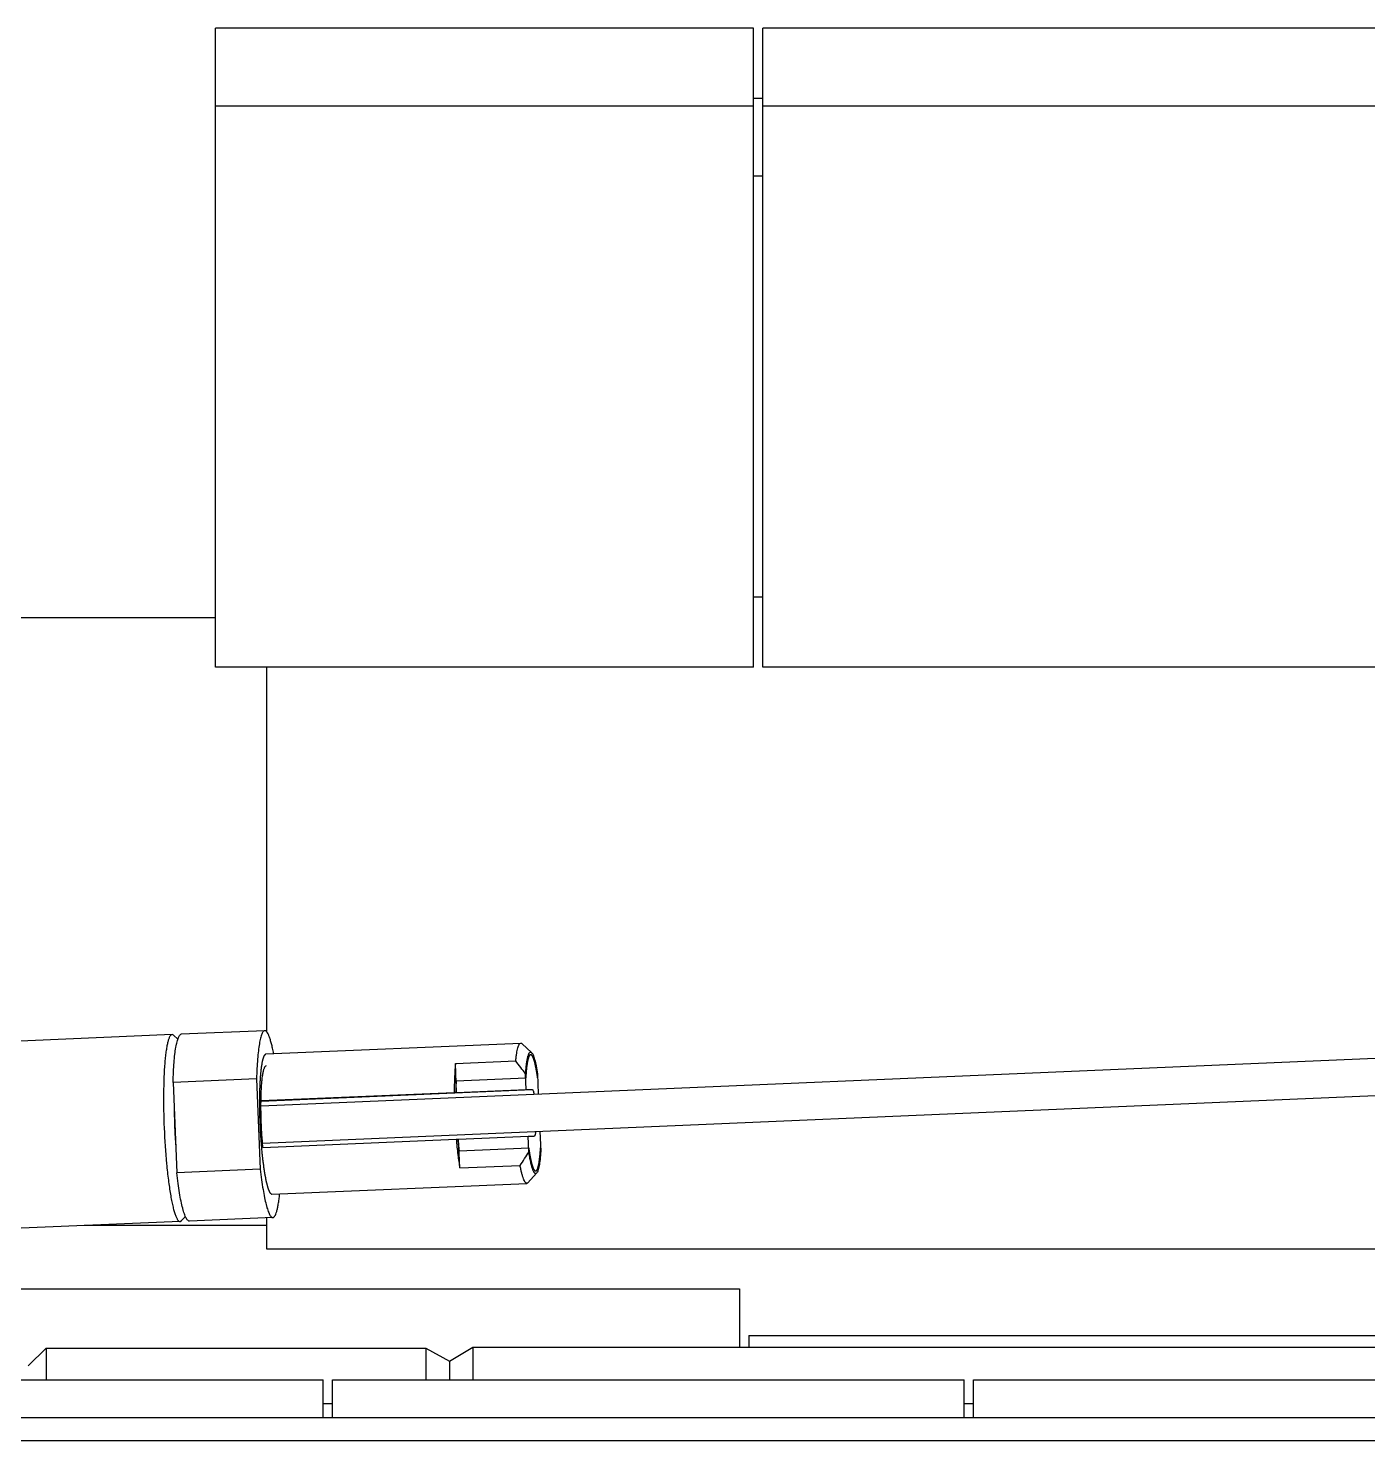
# Model space of a CAD drawing. Header units: millimetres. Extents: x 0 to 420, y 0 to 297.
# Drawn here: x 215.9 to 230.22, y 184.27 to 199.37 of the extents above; entities that cross this region are included whole.
import ezdxf

# ---------------------------------------------------------------- set-up
doc = ezdxf.new("R2010")
doc.units = ezdxf.units.MM
doc.header["$LTSCALE"] = 23.1
doc.layers.get('0').update_dxf_attribs({"linetype": 'CONTINUOUS'})
doc.layers.add('AXIS', color=7, linetype='CONTINUOUS')

msp = doc.modelspace()

# ---------------------------------------------------------------- linework, layer by layer
at = {"color": 7, "linetype": 'CONTINUOUS'}
for p, q in [((204.605, 193.065), (217.905, 193.065)), ((217.458, 188.6), (217.441, 188.607)), ((217.503, 188.557), (217.458, 188.6)), ((218.392, 187.847), (234.199, 188.522)), ((221.282, 188.415), (221.181, 188.51)), ((220.469, 188.298), (221.113, 188.325)), ((220.482, 187.989), (220.469, 188.298)), ((221.225, 188.021), (221.219, 188.186)), ((221.345, 188.186), (221.354, 187.973)), ((218.344, 188.134), (217.452, 188.096)), ((217.452, 188.096), (217.492, 187.128)), ((218.344, 188.134), (218.384, 187.167)), ((218.392, 187.897), (221.289, 188.021)), ((218.409, 187.447), (234.211, 188.122)), ((220.482, 187.989), (221.225, 188.021)), ((221.225, 188.021), (221.289, 188.021)), ((218.392, 187.901), (220.456, 187.989)), ((220.482, 187.989), (220.456, 187.989)), ((221.371, 187.574), (221.38, 187.356)), ((218.413, 187.401), (220.477, 187.489)), ((220.477, 187.489), (220.503, 187.489)), ((220.503, 187.489), (221.246, 187.521)), ((220.516, 187.181), (220.503, 187.489)), ((221.253, 187.356), (221.246, 187.521)), ((221.246, 187.521), (221.31, 187.521)), ((221.31, 187.521), (221.31, 187.521)), ((218.384, 187.167), (217.492, 187.128)), ((220.516, 187.181), (221.16, 187.208)), ((221.337, 187.127), (221.244, 187.024)), ((217.584, 186.664), (217.542, 186.618)), ((218.455, 186.565), (216.504, 186.565)), ((217.527, 186.609), (217.542, 186.618)), ((215.905, 185.065), (216.095, 185.255)), ((216.095, 185.255), (220.153, 185.255)), ((220.153, 185.255), (220.153, 184.915)), ((220.153, 185.255), (220.405, 185.115)), ((220.405, 185.115), (220.655, 185.265)), ((220.655, 185.265), (220.655, 184.915)), ((220.405, 185.115), (220.405, 184.915)), ((203.555, 184.515), (246.305, 184.515))]:
    msp.add_line(p, q, dxfattribs=at)
at = {"color": 2, "linetype": 'CONTINUOUS'}
for p, q in [((220.477, 188.114), (221.22, 188.145)), ((218.392, 187.9), (220.473, 187.989)), ((220.508, 187.364), (221.252, 187.396)), ((218.506, 186.901), (218.507, 186.901))]:
    msp.add_line(p, q, dxfattribs=at)
at = {"color": 3, "linetype": 'CONTINUOUS'}
msp.add_line((244.472, 184.265), (207.055, 184.265), dxfattribs=at)
at = {"color": 7, "linetype": 'CONTINUOUS'}
for centre, radius, start, end in [((224.354, 187.903), 6.891, 180.7658, 182.4184), ((224.467, 187.906), 7.004, 182.4028, 184.0306)]:
    msp.add_arc(centre, radius, start, end, dxfattribs=at)
for points, knots in [([(217.441, 188.607), (217.431, 188.607), (217.42, 188.592), (217.411, 188.576), (217.404, 188.556), (217.395, 188.527), (217.386, 188.485), (217.378, 188.434), (217.37, 188.376), (217.361, 188.284), (217.354, 188.154), (217.348, 187.919), (217.352, 187.735), (217.357, 187.608)], [0, 0, 0, 0, 0.030645, 0.042716, 0.056786, 0.091055, 0.133493, 0.183876, 0.241823, 0.306855, 0.455781, 0.62525, 1, 1, 1, 1]), ([(217.452, 188.096), (217.453, 188.133), (217.456, 188.204), (217.462, 188.304), (217.47, 188.392), (217.479, 188.457), (217.488, 188.502), (217.494, 188.53), (217.501, 188.554), (217.508, 188.574), (217.515, 188.59), (217.523, 188.601), (217.531, 188.609), (217.538, 188.611), (217.54, 188.611)], [0, 0, 0, 0, 0.208355, 0.397438, 0.564091, 0.705629, 0.766306, 0.819982, 0.866528, 0.905912, 0.938238, 0.963884, 0.983771, 1, 1, 1, 1]), ([(218.432, 188.649), (218.429, 188.649), (218.423, 188.647), (218.415, 188.639), (218.407, 188.628), (218.4, 188.612), (218.393, 188.592), (218.386, 188.568), (218.38, 188.54), (218.371, 188.495), (218.362, 188.43), (218.354, 188.342), (218.347, 188.242), (218.345, 188.171), (218.344, 188.134)], [0, 0, 0, 0, 0.016229, 0.036116, 0.061762, 0.094088, 0.133472, 0.180018, 0.233694, 0.294371, 0.435909, 0.602562, 0.791645, 1, 1, 1, 1]), ([(218.526, 188.405), (218.523, 188.423), (218.516, 188.459), (218.504, 188.508), (218.493, 188.55), (218.481, 188.585), (218.469, 188.613), (218.459, 188.631), (218.45, 188.641), (218.444, 188.646), (218.438, 188.649), (218.434, 188.649), (218.432, 188.649)], [0, 0, 0, 0, 0.210761, 0.39805, 0.560596, 0.697472, 0.808214, 0.893166, 0.926597, 0.954699, 0.978569, 1, 1, 1, 1]), ([(221.113, 188.325), (221.115, 188.339), (221.118, 188.366), (221.123, 188.404), (221.129, 188.437), (221.136, 188.464), (221.142, 188.483), (221.148, 188.496), (221.153, 188.507), (221.161, 188.516), (221.168, 188.516)], [0, 0, 0, 0, 0.211503, 0.399622, 0.562837, 0.700258, 0.811437, 0.857267, 0.896768, 1, 1, 1, 1]), ([(221.168, 188.516), (221.17, 188.516), (221.175, 188.515), (221.179, 188.512), (221.181, 188.51)], [0, 0, 0, 0, 0.451852, 1, 1, 1, 1]), ([(220.469, 188.298), (220.465, 188.251), (220.458, 188.148), (220.456, 188.045), (220.456, 187.989)], [0, 0, 0, 0, 0.458309, 1, 1, 1, 1]), ([(221.219, 188.186), (221.22, 188.205), (221.223, 188.242), (221.228, 188.294), (221.235, 188.337), (221.242, 188.368), (221.248, 188.388), (221.252, 188.399), (221.257, 188.408), (221.261, 188.415), (221.266, 188.419), (221.272, 188.421), (221.278, 188.419), (221.281, 188.417), (221.282, 188.415)], [0, 0, 0, 0, 0.228921, 0.429855, 0.599863, 0.736877, 0.792615, 0.839811, 0.878646, 0.909656, 0.934057, 0.954438, 0.975043, 1, 1, 1, 1]), ([(221.282, 188.415), (221.286, 188.412), (221.292, 188.404), (221.3, 188.388), (221.308, 188.366), (221.319, 188.327), (221.333, 188.267), (221.341, 188.215), (221.345, 188.186)], [0, 0, 0, 0, 0.054766, 0.129619, 0.225451, 0.342149, 0.635131, 1, 1, 1, 1]), ([(221.289, 188.021), (221.291, 188.021), (221.294, 188.018), (221.297, 188.013), (221.301, 188.005), (221.305, 187.991), (221.308, 187.979), (221.31, 187.972)], [0, 0, 0, 0, 0.11075, 0.197205, 0.30817, 0.605246, 1, 1, 1, 1]), ([(217.357, 187.608), (217.362, 187.48), (217.375, 187.294), (217.4, 187.058), (217.419, 186.928), (217.435, 186.836), (217.448, 186.778), (217.46, 186.728), (217.473, 186.686), (217.485, 186.657), (217.494, 186.638), (217.504, 186.622), (217.516, 186.608), (217.527, 186.609)], [0, 0, 0, 0, 0.374034, 0.543537, 0.692636, 0.757779, 0.815842, 0.866333, 0.908867, 0.943207, 0.957302, 0.96939, 1, 1, 1, 1]), ([(221.327, 187.571), (221.326, 187.564), (221.324, 187.552), (221.321, 187.537), (221.318, 187.529), (221.315, 187.524), (221.312, 187.521), (221.31, 187.521)], [0, 0, 0, 0, 0.396592, 0.694096, 0.804733, 0.890559, 1, 1, 1, 1]), ([(220.477, 187.489), (220.482, 187.433), (220.492, 187.33), (220.508, 187.227), (220.516, 187.181)], [0, 0, 0, 0, 0.540742, 1, 1, 1, 1]), ([(221.337, 187.127), (221.336, 187.126), (221.333, 187.123), (221.327, 187.121), (221.321, 187.122), (221.316, 187.126), (221.311, 187.133), (221.305, 187.141), (221.3, 187.153), (221.292, 187.172), (221.283, 187.203), (221.272, 187.247), (221.262, 187.299), (221.256, 187.336), (221.253, 187.356)], [0, 0, 0, 0, 0.024678, 0.045038, 0.065274, 0.089642, 0.120698, 0.159627, 0.206942, 0.262811, 0.400082, 0.570276, 0.771252, 1, 1, 1, 1]), ([(221.38, 187.356), (221.378, 187.327), (221.374, 187.276), (221.366, 187.216), (221.358, 187.177), (221.352, 187.156), (221.346, 187.139), (221.34, 187.13), (221.337, 187.127)], [0, 0, 0, 0, 0.364618, 0.657321, 0.773971, 0.86986, 0.944903, 1, 1, 1, 1]), ([(217.626, 186.613), (217.623, 186.613), (217.616, 186.615), (217.607, 186.622), (217.599, 186.633), (217.59, 186.648), (217.581, 186.668), (217.572, 186.692), (217.563, 186.719), (217.551, 186.764), (217.536, 186.83), (217.52, 186.918), (217.505, 187.019), (217.497, 187.091), (217.492, 187.128)], [0, 0, 0, 0, 0.016119, 0.035937, 0.061555, 0.093889, 0.133308, 0.179908, 0.233654, 0.294405, 0.436087, 0.602827, 0.791872, 1, 1, 1, 1]), ([(218.384, 187.167), (218.388, 187.129), (218.397, 187.058), (218.412, 186.956), (218.428, 186.868), (218.443, 186.802), (218.455, 186.758), (218.464, 186.73), (218.473, 186.706), (218.482, 186.686), (218.49, 186.671), (218.499, 186.66), (218.508, 186.653), (218.515, 186.651), (218.518, 186.651)], [0, 0, 0, 0, 0.208128, 0.397173, 0.563913, 0.705595, 0.766346, 0.820092, 0.866692, 0.906111, 0.938445, 0.964063, 0.983881, 1, 1, 1, 1]), ([(221.232, 187.017), (221.225, 187.017), (221.216, 187.026), (221.21, 187.036), (221.203, 187.048), (221.195, 187.067), (221.186, 187.095), (221.177, 187.128), (221.168, 187.166), (221.163, 187.194), (221.16, 187.208)], [0, 0, 0, 0, 0.102559, 0.14202, 0.187849, 0.299118, 0.436702, 0.600109, 0.788398, 1, 1, 1, 1]), ([(221.244, 187.024), (221.242, 187.022), (221.239, 187.019), (221.234, 187.017), (221.232, 187.017)], [0, 0, 0, 0, 0.54816, 1, 1, 1, 1]), ([(218.518, 186.651), (218.52, 186.651), (218.524, 186.652), (218.529, 186.656), (218.535, 186.661), (218.542, 186.672), (218.551, 186.691), (218.561, 186.719), (218.569, 186.755), (218.577, 186.798), (218.585, 186.848), (218.589, 186.884), (218.591, 186.903)], [0, 0, 0, 0, 0.021435, 0.045305, 0.073407, 0.106838, 0.191787, 0.302526, 0.4394, 0.601945, 0.789234, 1, 1, 1, 1])]:
    msp.add_open_spline(points, degree=3, knots=knots, dxfattribs=at)
at = {"color": 2, "linetype": 'CONTINUOUS'}
for points, knots in [([(218.443, 188.4), (218.441, 188.398), (218.439, 188.396), (218.435, 188.392), (218.433, 188.39), (218.431, 188.389), (218.43, 188.387), (218.428, 188.386), (218.427, 188.385), (218.426, 188.384), (218.426, 188.384), (218.425, 188.383), (218.425, 188.383), (218.424, 188.383), (218.424, 188.382), (218.424, 188.382), (218.424, 188.382), (218.424, 188.382), (218.424, 188.381), (218.423, 188.38), (218.423, 188.379), (218.422, 188.378), (218.422, 188.375), (218.421, 188.373), (218.419, 188.369), (218.418, 188.365), (218.417, 188.361), (218.415, 188.356), (218.413, 188.351), (218.412, 188.348), (218.411, 188.344), (218.41, 188.341), (218.409, 188.339), (218.409, 188.337), (218.408, 188.335), (218.407, 188.334), (218.407, 188.333), (218.407, 188.332), (218.407, 188.332), (218.407, 188.332), (218.407, 188.331), (218.407, 188.33), (218.406, 188.329), (218.406, 188.328), (218.406, 188.326), (218.405, 188.322), (218.404, 188.318), (218.403, 188.31), (218.401, 188.301), (218.4, 188.292), (218.399, 188.284), (218.398, 188.279), (218.397, 188.273), (218.396, 188.267), (218.395, 188.263), (218.394, 188.259), (218.394, 188.257), (218.393, 188.255), (218.393, 188.254), (218.393, 188.253), (218.393, 188.252), (218.393, 188.252), (218.393, 188.251), (218.393, 188.25), (218.393, 188.248), (218.392, 188.246), (218.392, 188.242), (218.392, 188.239), (218.391, 188.234), (218.39, 188.225), (218.389, 188.212), (218.388, 188.197), (218.387, 188.184), (218.386, 188.174), (218.385, 188.167), (218.384, 188.16), (218.384, 188.155), (218.383, 188.151), (218.383, 188.148), (218.383, 188.146), (218.383, 188.145), (218.383, 188.145), (218.383, 188.144), (218.383, 188.143), (218.383, 188.141), (218.382, 188.138), (218.382, 188.135), (218.382, 188.13), (218.382, 188.124), (218.381, 188.113), (218.38, 188.098), (218.38, 188.08), (218.379, 188.061), (218.378, 188.046), (218.378, 188.035), (218.377, 188.029), (218.377, 188.025), (218.377, 188.021), (218.377, 188.018), (218.377, 188.016), (218.377, 188.014), (218.377, 188.013), (218.376, 188.01), (218.376, 188.004), (218.376, 187.995), (218.376, 187.985), (218.376, 187.975), (218.376, 187.962), (218.376, 187.945), (218.375, 187.924), (218.375, 187.908), (218.375, 187.894), (218.375, 187.886), (218.375, 187.879), (218.375, 187.875), (218.375, 187.872), (218.375, 187.87), (218.375, 187.868), (218.375, 187.866), (218.375, 187.862), (218.375, 187.858), (218.375, 187.85), (218.375, 187.841), (218.375, 187.83), (218.376, 187.815), (218.376, 187.797), (218.376, 187.775), (218.377, 187.753), (218.377, 187.735), (218.377, 187.723), (218.377, 187.717), (218.377, 187.714), (218.378, 187.709), (218.378, 187.704), (218.378, 187.696), (218.379, 187.683), (218.38, 187.664), (218.381, 187.642), (218.382, 187.62), (218.383, 187.597), (218.384, 187.579), (218.384, 187.565), (218.384, 187.559), (218.385, 187.555), (218.385, 187.552), (218.385, 187.547), (218.386, 187.54), (218.386, 187.531), (218.387, 187.52), (218.388, 187.505), (218.39, 187.48), (218.393, 187.444), (218.395, 187.415), (218.396, 187.4)], [0, 0, 0, 0, 0.03125, 0.046875, 0.0625, 0.070312, 0.078125, 0.085938, 0.09375, 0.097656, 0.101562, 0.105469, 0.107422, 0.109375, 0.110352, 0.111328, 0.111816, 0.112305, 0.113281, 0.115234, 0.117188, 0.121094, 0.125, 0.132812, 0.140625, 0.148438, 0.15625, 0.171875, 0.179688, 0.1875, 0.195312, 0.203125, 0.207031, 0.210938, 0.214844, 0.21875, 0.220703, 0.22168, 0.222168, 0.222656, 0.223633, 0.224609, 0.226562, 0.228516, 0.230469, 0.234375, 0.242188, 0.25, 0.265625, 0.28125, 0.289062, 0.296875, 0.304688, 0.3125, 0.320312, 0.324219, 0.328125, 0.330078, 0.332031, 0.333008, 0.333496, 0.333984, 0.334961, 0.335938, 0.337891, 0.339844, 0.34375, 0.347656, 0.351562, 0.359375, 0.375, 0.390625, 0.40625, 0.414062, 0.421875, 0.429688, 0.433594, 0.4375, 0.441406, 0.443359, 0.443848, 0.444336, 0.445312, 0.446289, 0.447266, 0.449219, 0.453125, 0.457031, 0.460938, 0.46875, 0.484375, 0.5, 0.515625, 0.53125, 0.539062, 0.542969, 0.546875, 0.550781, 0.552734, 0.554688, 0.555664, 0.556641, 0.558594, 0.5625, 0.570312, 0.578125, 0.585938, 0.59375, 0.609375, 0.625, 0.640625, 0.648438, 0.65625, 0.660156, 0.664062, 0.666016, 0.666992, 0.667969, 0.669922, 0.671875, 0.675781, 0.679688, 0.6875, 0.695312, 0.703125, 0.71875, 0.734375, 0.75, 0.765625, 0.773438, 0.775391, 0.777344, 0.78125, 0.785156, 0.789062, 0.796875, 0.8125, 0.828125, 0.84375, 0.859375, 0.875, 0.882812, 0.886719, 0.888672, 0.890625, 0.894531, 0.898438, 0.90625, 0.914062, 0.921875, 0.9375, 0.96875, 1, 1, 1, 1]), ([(221.347, 188.145), (221.346, 188.154), (221.344, 188.168), (221.341, 188.185), (221.339, 188.196), (221.338, 188.205), (221.337, 188.212), (221.335, 188.218), (221.335, 188.224), (221.334, 188.228), (221.333, 188.232), (221.333, 188.234), (221.333, 188.237), (221.332, 188.238), (221.332, 188.239), (221.332, 188.24), (221.332, 188.24), (221.332, 188.241), (221.331, 188.242), (221.331, 188.245), (221.33, 188.249), (221.329, 188.254), (221.327, 188.261), (221.325, 188.27), (221.323, 188.279), (221.322, 188.286), (221.321, 188.291), (221.32, 188.296), (221.319, 188.3), (221.318, 188.304), (221.317, 188.307), (221.317, 188.309), (221.316, 188.311), (221.316, 188.313), (221.316, 188.314), (221.316, 188.314), (221.316, 188.314), (221.315, 188.315), (221.315, 188.315), (221.315, 188.316), (221.315, 188.317), (221.314, 188.318), (221.314, 188.32), (221.313, 188.323), (221.311, 188.328), (221.309, 188.334), (221.307, 188.341), (221.305, 188.347), (221.303, 188.352), (221.302, 188.356), (221.301, 188.359), (221.3, 188.361), (221.299, 188.363), (221.299, 188.364), (221.299, 188.365), (221.299, 188.365), (221.299, 188.366), (221.298, 188.366), (221.298, 188.366), (221.298, 188.366), (221.298, 188.367), (221.297, 188.367), (221.297, 188.368), (221.296, 188.369), (221.296, 188.37), (221.294, 188.372), (221.292, 188.375), (221.29, 188.379), (221.288, 188.382), (221.286, 188.385), (221.285, 188.387), (221.284, 188.388), (221.283, 188.389), (221.283, 188.39), (221.282, 188.391), (221.282, 188.392), (221.282, 188.392), (221.282, 188.392), (221.281, 188.392), (221.281, 188.392), (221.281, 188.392), (221.281, 188.392), (221.281, 188.392), (221.28, 188.392), (221.28, 188.392), (221.279, 188.392), (221.278, 188.392), (221.276, 188.392), (221.273, 188.392), (221.271, 188.392), (221.269, 188.392), (221.268, 188.392), (221.267, 188.392), (221.267, 188.392), (221.266, 188.392), (221.266, 188.392), (221.266, 188.392), (221.265, 188.392), (221.265, 188.392), (221.265, 188.392), (221.265, 188.392), (221.265, 188.392), (221.265, 188.391), (221.264, 188.39), (221.264, 188.389), (221.263, 188.388), (221.262, 188.387), (221.261, 188.385), (221.26, 188.382), (221.258, 188.379), (221.256, 188.376), (221.254, 188.373), (221.253, 188.37), (221.252, 188.369), (221.252, 188.368), (221.251, 188.367), (221.251, 188.367), (221.251, 188.366), (221.251, 188.366), (221.25, 188.366), (221.25, 188.366), (221.25, 188.366), (221.25, 188.365), (221.25, 188.364), (221.25, 188.363), (221.249, 188.362), (221.249, 188.359), (221.248, 188.356), (221.247, 188.353), (221.246, 188.348), (221.244, 188.342), (221.243, 188.334), (221.241, 188.328), (221.24, 188.324), (221.239, 188.321), (221.239, 188.319), (221.238, 188.317), (221.238, 188.316), (221.238, 188.316), (221.238, 188.315), (221.238, 188.315), (221.238, 188.314), (221.238, 188.314), (221.237, 188.313), (221.237, 188.312), (221.237, 188.31), (221.237, 188.307), (221.236, 188.304), (221.236, 188.301), (221.235, 188.296), (221.234, 188.291), (221.234, 188.286), (221.233, 188.279), (221.232, 188.27), (221.23, 188.262), (221.229, 188.255), (221.229, 188.249), (221.228, 188.245), (221.228, 188.243), (221.228, 188.242), (221.228, 188.241), (221.227, 188.24), (221.227, 188.239), (221.227, 188.238), (221.227, 188.237), (221.227, 188.235), (221.227, 188.232), (221.227, 188.229), (221.226, 188.224), (221.226, 188.219), (221.225, 188.212), (221.225, 188.205), (221.224, 188.196), (221.223, 188.185), (221.222, 188.168), (221.221, 188.154), (221.22, 188.145)], [0, 0, 0, 0, 0.03125, 0.046875, 0.0625, 0.070312, 0.078125, 0.085938, 0.09375, 0.097656, 0.101562, 0.105469, 0.107422, 0.109375, 0.110352, 0.111328, 0.112305, 0.113281, 0.115234, 0.117188, 0.125, 0.132812, 0.140625, 0.15625, 0.171875, 0.179688, 0.1875, 0.195312, 0.203125, 0.207031, 0.210938, 0.214844, 0.21875, 0.220703, 0.22168, 0.222168, 0.222656, 0.223633, 0.224609, 0.226562, 0.228516, 0.230469, 0.234375, 0.242188, 0.25, 0.265625, 0.28125, 0.296875, 0.304688, 0.3125, 0.320312, 0.324219, 0.328125, 0.330078, 0.332031, 0.333008, 0.333496, 0.333984, 0.334961, 0.335938, 0.337891, 0.339844, 0.34375, 0.347656, 0.351562, 0.359375, 0.375, 0.390625, 0.40625, 0.414062, 0.421875, 0.429688, 0.433594, 0.4375, 0.441406, 0.443359, 0.443848, 0.444336, 0.445312, 0.446289, 0.447266, 0.449219, 0.451172, 0.453125, 0.457031, 0.460938, 0.46875, 0.484375, 0.5, 0.515625, 0.53125, 0.539062, 0.542969, 0.546875, 0.548828, 0.550781, 0.552734, 0.553711, 0.554688, 0.555664, 0.556152, 0.556641, 0.558594, 0.5625, 0.566406, 0.570312, 0.578125, 0.585938, 0.59375, 0.609375, 0.625, 0.640625, 0.648438, 0.652344, 0.65625, 0.660156, 0.662109, 0.664062, 0.665039, 0.666016, 0.666504, 0.666992, 0.667969, 0.669922, 0.671875, 0.675781, 0.679688, 0.6875, 0.695312, 0.703125, 0.71875, 0.734375, 0.75, 0.757812, 0.765625, 0.769531, 0.771484, 0.773438, 0.775391, 0.776367, 0.777344, 0.777832, 0.77832, 0.779297, 0.78125, 0.785156, 0.789062, 0.792969, 0.796875, 0.804688, 0.8125, 0.820312, 0.828125, 0.84375, 0.859375, 0.867188, 0.875, 0.882812, 0.884766, 0.886719, 0.887695, 0.888672, 0.889648, 0.890625, 0.892578, 0.894531, 0.898438, 0.902344, 0.90625, 0.914062, 0.921875, 0.929688, 0.9375, 0.953125, 0.96875, 1, 1, 1, 1]), ([(220.477, 188.114), (220.477, 188.111), (220.477, 188.106), (220.476, 188.1), (220.476, 188.096), (220.476, 188.091), (220.476, 188.084), (220.475, 188.078), (220.475, 188.073), (220.475, 188.068), (220.475, 188.063), (220.475, 188.058), (220.474, 188.054), (220.474, 188.05), (220.474, 188.045), (220.474, 188.039), (220.474, 188.034), (220.474, 188.029), (220.474, 188.024), (220.474, 188.018), (220.473, 188.015), (220.473, 188.012), (220.473, 188.009), (220.473, 188.004), (220.473, 187.997), (220.473, 187.992), (220.473, 187.989)], [0, 0, 0, 0, 0.0625, 0.125, 0.15625, 0.1875, 0.25, 0.3125, 0.34375, 0.375, 0.4375, 0.46875, 0.5, 0.53125, 0.5625, 0.625, 0.65625, 0.6875, 0.75, 0.78125, 0.8125, 0.828125, 0.84375, 0.875, 0.9375, 1, 1, 1, 1]), ([(218.396, 187.4), (218.398, 187.383), (218.4, 187.358), (218.403, 187.328), (218.405, 187.311), (218.406, 187.298), (218.407, 187.287), (218.408, 187.278), (218.409, 187.273), (218.409, 187.269), (218.409, 187.266), (218.41, 187.264), (218.41, 187.263), (218.41, 187.262), (218.41, 187.261), (218.41, 187.258), (218.411, 187.254), (218.412, 187.248), (218.413, 187.242), (218.414, 187.235), (218.416, 187.221), (218.418, 187.202), (218.421, 187.183), (218.423, 187.169), (218.424, 187.162), (218.425, 187.156), (218.425, 187.151), (218.426, 187.147), (218.426, 187.145), (218.426, 187.143), (218.426, 187.142), (218.427, 187.141), (218.427, 187.14), (218.427, 187.139), (218.427, 187.138), (218.427, 187.136), (218.428, 187.133), (218.429, 187.129), (218.43, 187.123), (218.431, 187.115), (218.433, 187.105), (218.435, 187.096), (218.437, 187.086), (218.439, 187.077), (218.44, 187.069), (218.441, 187.063), (218.442, 187.058), (218.443, 187.053), (218.444, 187.049), (218.444, 187.046), (218.445, 187.044), (218.445, 187.042), (218.445, 187.041), (218.445, 187.04), (218.446, 187.039), (218.446, 187.039), (218.446, 187.038), (218.446, 187.038), (218.446, 187.037), (218.446, 187.036), (218.447, 187.035), (218.447, 187.034), (218.448, 187.031), (218.448, 187.028), (218.449, 187.025), (218.45, 187.021), (218.452, 187.016), (218.453, 187.01), (218.455, 187.003), (218.457, 186.996), (218.459, 186.989), (218.461, 186.982), (218.462, 186.976), (218.463, 186.972), (218.464, 186.97), (218.465, 186.968), (218.465, 186.966), (218.465, 186.965), (218.466, 186.964), (218.466, 186.964), (218.466, 186.963), (218.466, 186.963), (218.466, 186.963), (218.466, 186.962), (218.467, 186.962), (218.467, 186.961), (218.468, 186.959), (218.468, 186.957), (218.469, 186.955), (218.471, 186.952), (218.472, 186.949), (218.474, 186.944), (218.476, 186.94), (218.478, 186.936), (218.48, 186.931), (218.481, 186.928), (218.483, 186.925), (218.484, 186.923), (218.484, 186.921), (218.485, 186.92), (218.485, 186.919), (218.486, 186.918), (218.486, 186.918), (218.486, 186.917), (218.486, 186.917), (218.486, 186.917), (218.486, 186.917), (218.487, 186.917), (218.487, 186.916), (218.487, 186.916), (218.488, 186.916), (218.488, 186.915), (218.49, 186.914), (218.491, 186.913), (218.493, 186.912), (218.495, 186.91), (218.497, 186.908), (218.499, 186.906), (218.503, 186.904), (218.505, 186.902), (218.506, 186.901)], [0, 0, 0, 0, 0.0625, 0.09375, 0.109375, 0.125, 0.140625, 0.148438, 0.15625, 0.160156, 0.164062, 0.166016, 0.166992, 0.167969, 0.169922, 0.171875, 0.179688, 0.1875, 0.195312, 0.203125, 0.21875, 0.25, 0.28125, 0.296875, 0.304688, 0.3125, 0.320312, 0.324219, 0.328125, 0.330078, 0.332031, 0.333008, 0.333984, 0.334961, 0.335938, 0.339844, 0.34375, 0.351562, 0.359375, 0.375, 0.390625, 0.40625, 0.421875, 0.4375, 0.453125, 0.460938, 0.46875, 0.476562, 0.484375, 0.488281, 0.492188, 0.494141, 0.496094, 0.498047, 0.499023, 0.5, 0.500977, 0.501953, 0.503906, 0.505859, 0.507812, 0.511719, 0.515625, 0.523438, 0.53125, 0.539062, 0.546875, 0.5625, 0.578125, 0.59375, 0.609375, 0.625, 0.640625, 0.648438, 0.652344, 0.65625, 0.660156, 0.664062, 0.665039, 0.666016, 0.666504, 0.666992, 0.667969, 0.669922, 0.671875, 0.675781, 0.679688, 0.6875, 0.695312, 0.703125, 0.71875, 0.734375, 0.75, 0.765625, 0.78125, 0.796875, 0.804688, 0.8125, 0.820312, 0.824219, 0.828125, 0.830078, 0.832031, 0.833008, 0.833496, 0.833984, 0.834961, 0.835938, 0.839844, 0.84375, 0.847656, 0.851562, 0.859375, 0.875, 0.890625, 0.90625, 0.921875, 0.9375, 0.96875, 1, 1, 1, 1]), ([(220.494, 187.489), (220.495, 187.484), (220.495, 187.477), (220.496, 187.469), (220.497, 187.463), (220.497, 187.457), (220.498, 187.45), (220.499, 187.445), (220.499, 187.44), (220.5, 187.434), (220.5, 187.429), (220.501, 187.425), (220.501, 187.421), (220.502, 187.416), (220.502, 187.411), (220.503, 187.406), (220.504, 187.401), (220.504, 187.395), (220.505, 187.387), (220.507, 187.377), (220.508, 187.369), (220.508, 187.364)], [0, 0, 0, 0, 0.125, 0.15625, 0.1875, 0.25, 0.3125, 0.34375, 0.375, 0.4375, 0.46875, 0.5, 0.53125, 0.5625, 0.625, 0.65625, 0.6875, 0.75, 0.8125, 0.875, 1, 1, 1, 1]), ([(221.252, 187.396), (221.253, 187.387), (221.255, 187.374), (221.258, 187.356), (221.26, 187.345), (221.261, 187.336), (221.262, 187.33), (221.263, 187.323), (221.264, 187.318), (221.265, 187.313), (221.265, 187.31), (221.266, 187.307), (221.266, 187.305), (221.266, 187.304), (221.267, 187.303), (221.267, 187.302), (221.267, 187.301), (221.267, 187.3), (221.267, 187.299), (221.268, 187.297), (221.269, 187.293), (221.27, 187.287), (221.271, 187.28), (221.273, 187.272), (221.275, 187.263), (221.277, 187.256), (221.278, 187.251), (221.279, 187.245), (221.28, 187.241), (221.281, 187.238), (221.281, 187.235), (221.282, 187.232), (221.283, 187.23), (221.283, 187.229), (221.283, 187.228), (221.283, 187.227), (221.283, 187.227), (221.283, 187.227), (221.284, 187.226), (221.284, 187.225), (221.284, 187.225), (221.285, 187.223), (221.285, 187.221), (221.286, 187.218), (221.288, 187.213), (221.29, 187.207), (221.292, 187.2), (221.294, 187.194), (221.296, 187.189), (221.297, 187.186), (221.298, 187.183), (221.299, 187.18), (221.299, 187.179), (221.3, 187.178), (221.3, 187.177), (221.3, 187.176), (221.3, 187.176), (221.3, 187.176), (221.3, 187.176), (221.301, 187.175), (221.301, 187.175), (221.301, 187.174), (221.302, 187.174), (221.302, 187.173), (221.303, 187.171), (221.305, 187.169), (221.307, 187.166), (221.309, 187.162), (221.311, 187.159), (221.313, 187.157), (221.314, 187.155), (221.315, 187.153), (221.316, 187.152), (221.316, 187.151), (221.317, 187.151), (221.317, 187.15), (221.317, 187.15), (221.317, 187.15), (221.317, 187.15), (221.318, 187.15), (221.318, 187.15), (221.318, 187.15), (221.318, 187.15), (221.319, 187.15), (221.319, 187.15), (221.32, 187.15), (221.321, 187.15), (221.323, 187.15), (221.325, 187.15), (221.328, 187.15), (221.33, 187.15), (221.331, 187.15), (221.332, 187.15), (221.332, 187.15), (221.333, 187.15), (221.333, 187.15), (221.333, 187.15), (221.333, 187.15), (221.333, 187.15), (221.334, 187.15), (221.334, 187.15), (221.334, 187.15), (221.334, 187.15), (221.335, 187.151), (221.335, 187.152), (221.336, 187.153), (221.337, 187.155), (221.338, 187.157), (221.339, 187.159), (221.341, 187.162), (221.343, 187.166), (221.345, 187.169), (221.346, 187.171), (221.347, 187.172), (221.347, 187.173), (221.348, 187.174), (221.348, 187.175), (221.348, 187.175), (221.348, 187.175), (221.348, 187.176), (221.348, 187.176), (221.349, 187.176), (221.349, 187.177), (221.349, 187.177), (221.349, 187.179), (221.35, 187.18), (221.35, 187.182), (221.351, 187.185), (221.352, 187.189), (221.353, 187.194), (221.354, 187.2), (221.356, 187.207), (221.358, 187.213), (221.359, 187.218), (221.36, 187.221), (221.36, 187.223), (221.361, 187.224), (221.361, 187.225), (221.361, 187.226), (221.361, 187.226), (221.361, 187.227), (221.361, 187.227), (221.361, 187.228), (221.361, 187.228), (221.362, 187.23), (221.362, 187.232), (221.362, 187.235), (221.363, 187.237), (221.363, 187.241), (221.364, 187.245), (221.364, 187.25), (221.365, 187.256), (221.366, 187.263), (221.367, 187.271), (221.368, 187.28), (221.369, 187.287), (221.37, 187.292), (221.371, 187.296), (221.371, 187.299), (221.371, 187.3), (221.371, 187.301), (221.371, 187.301), (221.371, 187.302), (221.372, 187.303), (221.372, 187.305), (221.372, 187.307), (221.372, 187.31), (221.372, 187.313), (221.373, 187.317), (221.373, 187.323), (221.374, 187.33), (221.374, 187.336), (221.375, 187.345), (221.376, 187.356), (221.377, 187.374), (221.378, 187.387), (221.379, 187.396)], [0, 0, 0, 0, 0.03125, 0.046875, 0.0625, 0.070312, 0.078125, 0.085938, 0.09375, 0.097656, 0.101562, 0.105469, 0.107422, 0.109375, 0.110352, 0.111328, 0.112305, 0.113281, 0.115234, 0.117188, 0.125, 0.132812, 0.140625, 0.15625, 0.171875, 0.179688, 0.1875, 0.195312, 0.203125, 0.207031, 0.210938, 0.214844, 0.21875, 0.220703, 0.22168, 0.222168, 0.222656, 0.223633, 0.224609, 0.226562, 0.228516, 0.230469, 0.234375, 0.242188, 0.25, 0.265625, 0.28125, 0.296875, 0.304688, 0.3125, 0.320312, 0.324219, 0.328125, 0.330078, 0.332031, 0.333008, 0.333496, 0.333984, 0.334961, 0.335938, 0.337891, 0.339844, 0.34375, 0.347656, 0.351562, 0.359375, 0.375, 0.390625, 0.40625, 0.414062, 0.421875, 0.429688, 0.433594, 0.4375, 0.441406, 0.443359, 0.443848, 0.444336, 0.445312, 0.446289, 0.447266, 0.449219, 0.451172, 0.453125, 0.457031, 0.460938, 0.46875, 0.484375, 0.5, 0.515625, 0.53125, 0.539062, 0.542969, 0.546875, 0.548828, 0.550781, 0.552734, 0.553711, 0.554688, 0.555664, 0.556152, 0.556641, 0.558594, 0.5625, 0.566406, 0.570312, 0.578125, 0.585938, 0.59375, 0.609375, 0.625, 0.640625, 0.648438, 0.652344, 0.65625, 0.660156, 0.662109, 0.664062, 0.665039, 0.666016, 0.666504, 0.666992, 0.667969, 0.669922, 0.671875, 0.675781, 0.679688, 0.6875, 0.695312, 0.703125, 0.71875, 0.734375, 0.75, 0.757812, 0.765625, 0.769531, 0.771484, 0.773438, 0.775391, 0.776367, 0.777344, 0.777832, 0.77832, 0.779297, 0.78125, 0.785156, 0.789062, 0.792969, 0.796875, 0.804688, 0.8125, 0.820312, 0.828125, 0.84375, 0.859375, 0.867188, 0.875, 0.882812, 0.884766, 0.886719, 0.887695, 0.888672, 0.889648, 0.890625, 0.892578, 0.894531, 0.898438, 0.902344, 0.90625, 0.914062, 0.921875, 0.929688, 0.9375, 0.953125, 0.96875, 1, 1, 1, 1])]:
    msp.add_open_spline(points, degree=3, knots=knots, dxfattribs=at)
at = {"color": 7, "linetype": 'CONTINUOUS'}
for points in [[(221.219, 188.186), (221.185, 188.234), (221.15, 188.28), (221.113, 188.325)], [(221.16, 187.208), (221.193, 187.256), (221.224, 187.305), (221.253, 187.356)]]:
    msp.add_open_spline(points, degree=3, dxfattribs=at)
at = {"layer": 'AXIS', "color": 7, "linetype": 'CONTINUOUS'}
for p, q in [((217.905, 192.534), (217.905, 199.365)), ((223.655, 199.365), (217.905, 199.365)), ((223.655, 192.534), (223.655, 199.365)), ((223.755, 192.534), (223.755, 199.365)), ((234.655, 199.365), (223.755, 199.365)), ((223.755, 198.615), (223.655, 198.615)), ((223.655, 198.534), (217.905, 198.534)), ((234.655, 198.534), (223.755, 198.534)), ((223.755, 197.784), (223.655, 197.784)), ((223.755, 193.284), (223.655, 193.284)), ((223.655, 192.534), (217.905, 192.534)), ((218.455, 188.633), (218.455, 192.534)), ((234.655, 192.534), (223.755, 192.534)), ((217.441, 188.607), (210.207, 188.298)), ((218.432, 188.649), (217.54, 188.611)), ((218.443, 188.4), (221.168, 188.516)), ((218.506, 186.901), (221.232, 187.017)), ((218.518, 186.651), (217.626, 186.613)), ((218.455, 186.315), (218.455, 186.648)), ((217.527, 186.609), (210.292, 186.3)), ((231.572, 186.315), (218.455, 186.315)), ((211.555, 185.89), (223.505, 185.89)), ((223.505, 185.89), (223.505, 185.265)), ((223.605, 185.39), (223.605, 185.265)), ((223.605, 185.39), (235.355, 185.39)), ((216.095, 185.255), (216.095, 184.915)), ((220.655, 185.265), (238.205, 185.265)), ((211.555, 184.915), (219.055, 184.915)), ((219.055, 184.515), (219.055, 184.915)), ((219.155, 184.515), (219.155, 184.915)), ((219.155, 184.915), (225.905, 184.915)), ((225.905, 184.515), (225.905, 184.915)), ((226.005, 184.515), (226.005, 184.915)), ((226.005, 184.915), (232.655, 184.915)), ((219.055, 184.665), (219.155, 184.665)), ((225.905, 184.665), (226.005, 184.665))]:
    msp.add_line(p, q, dxfattribs=at)
msp.add_open_spline([(218.413, 187.401), (218.408, 187.45), (218.4, 187.55), (218.393, 187.701), (218.391, 187.826), (218.392, 187.923), (218.394, 187.989), (218.397, 188.051), (218.401, 188.106), (218.407, 188.155), (218.412, 188.191), (218.417, 188.215), (218.421, 188.23), (218.425, 188.243), (218.429, 188.254), (218.434, 188.263), (218.438, 188.269), (218.443, 188.273), (218.447, 188.275), (218.448, 188.275)], degree=3, knots=[0, 0, 0, 0, 0.167003, 0.340642, 0.510549, 0.590914, 0.666603, 0.736495, 0.799569, 0.854919, 0.901787, 0.921856, 0.939611, 0.955021, 0.968092, 0.978874, 0.98751, 0.994324, 1, 1, 1, 1], dxfattribs=at)

doc.saveas('drawing.dxf')
